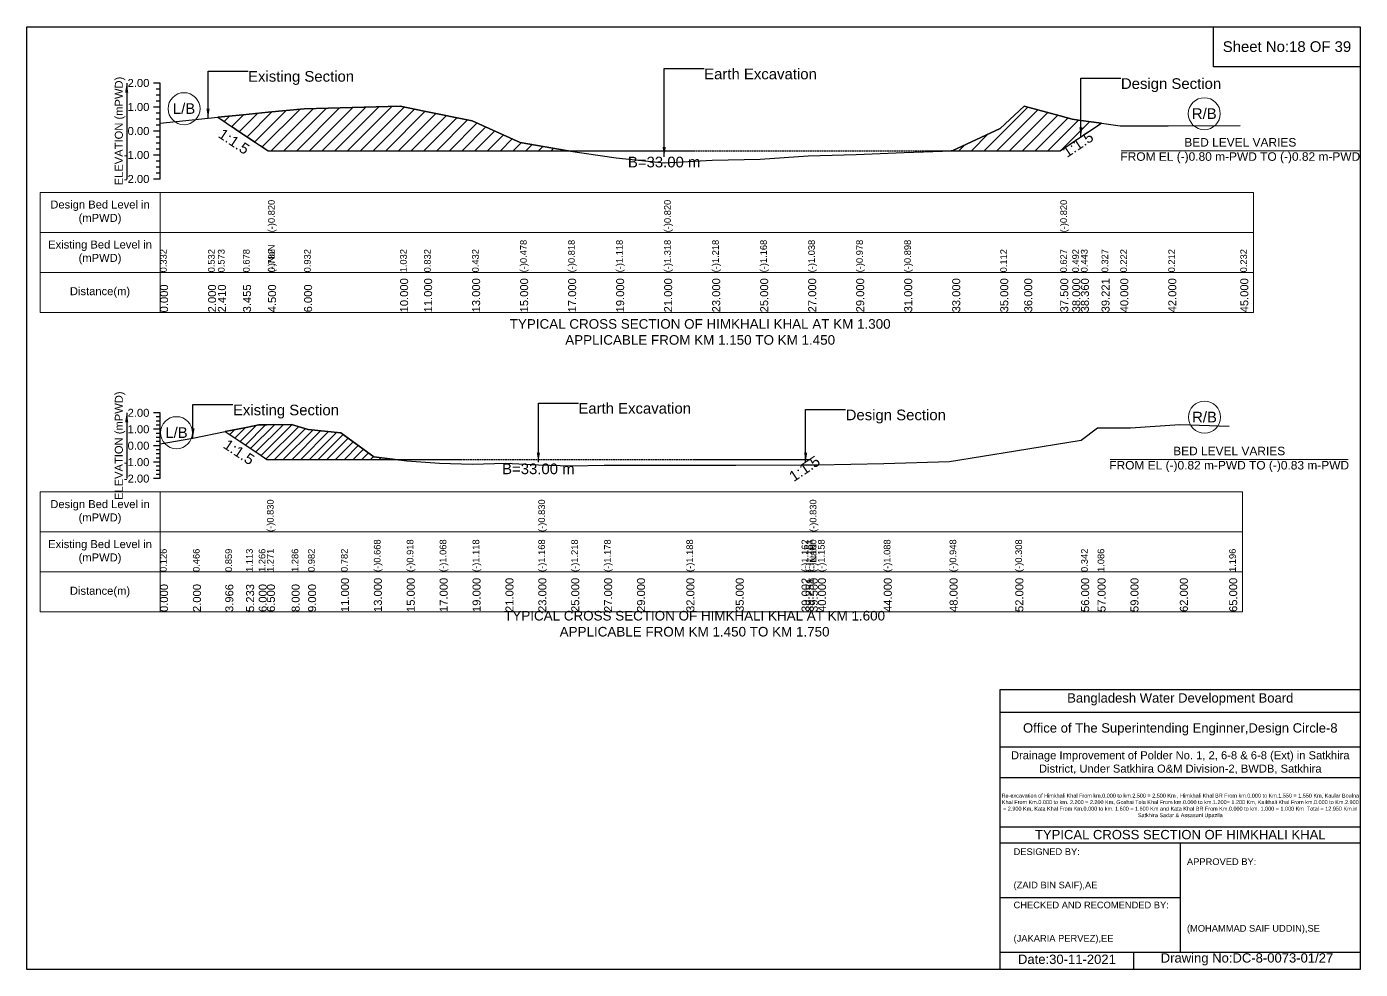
# Model space of a CAD drawing. Header units: inches. Extents: x 93000 to 486000, y -4242 to 0.
# Drawn here: x 270000 to 276000, y -4242 to 0 of the extents above; entities that cross this region are included whole.
import ezdxf

# ---------------------------------------------------------------- set-up
doc = ezdxf.new("R2010")
doc.units = ezdxf.units.IN
doc.header["$LTSCALE"] = 7
doc.header["$MEASUREMENT"] = 0
doc.linetypes.add('DASHED', pattern=[0.75, 0.5, -0.25])
for name, color, linetype, lineweight in [('Cross section Data Border', 7, 'Continuous', 9), ('Cross Section Labels', 7, 'Continuous', 9), ('Design_Bed_Level for Xsection', 7, 'DASHED', 25), ('Existing_Bed_Level for Xsection', 7, 'Continuous', 25), ('Long Section Labels', 7, 'Continuous', 9)]:
    doc.layers.add(name, color=color, linetype=linetype, lineweight=lineweight)
doc.styles.get("Standard").update_dxf_attribs({"font": 'arial.ttf'})
doc.dimstyles.get("Standard").update_dxf_attribs({"dimtxt": 0.18, "dimasz": 0.18, "dimexe": 0.18, "dimexo": 0.0625, "dimgap": 0.09, "dimtad": 0, "dimtih": 1, "dimtoh": 1, "dimdec": 4, "dimzin": 0, "dimdsep": 46, "dimtxsty": 'Standard', "dimcen": 0.09, "dimadec": 0, "dimazin": 0, "dimtfac": 1, "dimtdec": 4, "dimtofl": 0, "dimtmove": 0, "dimatfit": 3, "dimfxl": 1, "dimtolj": 1, "dimtzin": 0, "dimarcsym": 0})

msp = doc.modelspace()

# ---------------------------------------------------------------- hatches: boundary and pattern name
at = {"layer": 'Existing_Bed_Level for Xsection'}
h = msp.add_hatch(dxfattribs=at)
h.set_pattern_fill('ANSI31', color=256, scale=324, style=0)
h.paths.add_polyline_path([(270860.3, -407.8), (270973.2, -483), (271086, -558.2), (271248, -558.2), (271680, -558.2), (271788, -558.2), (272004, -558.2), (272220, -558.2), (272436, -558.2), (272437.4, -558.2), (272436, -558), (272220, -521.3), (272004, -423), (271788, -379.8), (271680, -358.2), (271248, -369), (271086, -385.2), (270973.2, -396.5)])
h = msp.add_hatch(dxfattribs=at)
h.set_pattern_fill('ANSI31', color=256, scale=324, style=0)
h.paths.add_polyline_path([(274158.6, -558.2), (274164, -558.2), (274380, -558.2), (274488, -558.2), (274650, -558.2), (274704, -522.2), (274742.9, -496.3), (274835.8, -434.3), (274742.9, -421.8), (274704, -416.5), (274650, -401.9), (274488, -358.2), (274380, -457.6), (274164, -558)])
h = msp.add_hatch(dxfattribs=at)
h.set_pattern_fill('ANSI31', color=256, scale=222, style=0)
h.paths.add_polyline_path([(270893.5, -1822.3), (270987.2, -1884.8), (271044, -1922.6), (271081, -1947.3), (271192, -1947.3), (271266, -1947.3), (271414, -1947.3), (271562, -1947.3), (271657.9, -1947.3), (271562, -1935.3), (271414, -1828), (271266, -1813.2), (271192, -1790.7), (271081, -1791.8), (271044, -1792.2), (270987.2, -1803.5)])

# ---------------------------------------------------------------- linework, layer by layer
for points in [[(270000, 0), (276000, 0), (276000, -4242), (270000, -4242)], [(275340, 0), (276000, 0), (276000, -180), (275340, -180)]]:
    msp.add_lwpolyline(points, close=True)
for points in [[(274380, -4242), (274380, -2982), (276000, -2982)], [(274380, -3084), (276000, -3084)], [(274380, -3240), (276000, -3240)], [(274380, -3378), (276000, -3378)], [(274380, -3600), (276000, -3600)], [(274380, -3672), (276000, -3672)], [(275190, -3672), (275190, -4164)], [(274380, -3918), (275190, -3918)], [(274380, -4164), (276000, -4164)], [(274980, -4164), (274980, -4242)]]:
    msp.add_lwpolyline(points)
at = {"layer": 'Cross section Data Border'}
for points in [[(270060, -745.7), (275520, -745.7), (275520, -1285.7), (270060, -1285.7)], [(270060, -2093.9), (275470, -2093.9), (275470, -2633.9), (270060, -2633.9)]]:
    msp.add_lwpolyline(points, close=True, dxfattribs=at)
for points in [[(270600, -745.7), (270600, -1285.7)], [(270060, -925.7), (275520, -925.7)], [(270060, -1105.7), (275520, -1105.7)], [(270600, -2093.9), (270600, -2633.9)], [(270060, -2273.9), (275470, -2273.9)], [(270060, -2453.9), (275470, -2453.9)]]:
    msp.add_lwpolyline(points, dxfattribs=at)
at = {"layer": 'Cross Section Labels'}
for points in [[(274924.2, -558.2), (275995.8, -558.2)], [(274874.2, -1947.3), (275945.8, -1947.3)]]:
    msp.add_lwpolyline(points, dxfattribs=at)
for centre in [(270708, -369), (275298, -391.7), (275299, -1757), (270674, -1827)]:
    msp.add_circle(centre, 72, dxfattribs=at)
at = {"layer": 'Design_Bed_Level for Xsection'}
for points in [[(270860.3, -407.8), (270973.2, -483), (271086, -558.2), (272868, -558.2), (274650, -558.2), (274742.9, -496.3), (274835.8, -434.3)], [(270893.5, -1822.3), (270987.2, -1884.8), (271081, -1947.3), (272302, -1947.3), (273523, -1947.3), (273504.6, -1959.6), (273486.1, -1971.9)]]:
    msp.add_lwpolyline(points, dxfattribs=at)
at = {"layer": 'Existing_Bed_Level for Xsection'}
for points in [[(270600, -253.7), (270570, -253.7)], [(270600, -280.7), (270582, -280.7)], [(270600, -685.7), (270600, -577.7), (270600, -469.7), (270600, -361.7), (270600, -253.7)], [(270600, -307.7), (270582, -307.7)], [(270600, -334.7), (270582, -334.7)], [(270600, -433.8), (270816, -412.2), (270860.3, -407.8), (270973.2, -396.5), (271086, -385.2), (271086, -385.2), (271248, -369), (271680, -358.2), (271788, -379.8), (272004, -423), (272220, -521.3), (272436, -558), (272652, -590.4), (272868, -612), (272868, -612), (273084, -601.2), (273300, -595.8), (273516, -581.8), (273732, -575.3), (273948, -566.6), (274164, -558), (274380, -457.6), (274488, -358.2), (274650, -401.9), (274650, -401.9), (274704, -416.5), (274742.9, -421.8), (274835.8, -434.3), (274920, -445.7), (275136, -446.8), (275460, -444.6)], [(270600, -361.7), (270570, -361.7)], [(270600, -388.7), (270582, -388.7)], [(270600, -415.7), (270582, -415.7)], [(270600, -469.7), (270570, -469.7)], [(270600, -442.7), (270582, -442.7)], [(270600, -496.7), (270582, -496.7)], [(270600, -523.7), (270582, -523.7)], [(270600, -577.7), (270570, -577.7)], [(270600, -550.7), (270582, -550.7)], [(270600, -604.7), (270582, -604.7)], [(270600, -631.7), (270582, -631.7)], [(270600, -658.7), (270582, -658.7)], [(270600, -685.7), (270570, -685.7)], [(270600, -1737.9), (270570, -1737.9)], [(270600, -2033.9), (270600, -1959.9), (270600, -1885.9), (270600, -1811.9), (270600, -1737.9)], [(270600, -1756.4), (270582, -1756.4)], [(270600, -1774.9), (270582, -1774.9)], [(270600, -1793.4), (270582, -1793.4)], [(270600, -1876.5), (270748, -1851.4), (270893.5, -1822.3), (270987.2, -1803.5), (271044, -1792.2), (271081, -1791.8), (271081, -1791.8), (271192, -1790.7), (271266, -1813.2), (271414, -1828), (271562, -1935.3), (271710, -1953.8), (271858, -1964.9), (272006, -1968.6), (272154, -1964.9), (272302, -1972.3), (272302, -1972.3), (272450, -1976), (272598, -1973), (272746, -1973), (272968, -1973.8), (273190, -1973), (273486.1, -1971.9), (273504.6, -1971.8), (273523, -1971.7), (273523, -1971.7), (273560, -1971.6), (273856, -1966.4), (274152, -1956), (274448, -1908.7), (274744, -1860.6), (274818, -1805.5), (274966, -1805.5), (275188, -1790.7), (275410, -1797.4)], [(270600, -1811.9), (270570, -1811.9)], [(270600, -1830.4), (270582, -1830.4)], [(270600, -1848.9), (270582, -1848.9)], [(270600, -1885.9), (270570, -1885.9)], [(270600, -1867.4), (270582, -1867.4)], [(270600, -1904.4), (270582, -1904.4)], [(270600, -1959.9), (270570, -1959.9)], [(270600, -1922.9), (270582, -1922.9)], [(270600, -1941.4), (270582, -1941.4)], [(270600, -1978.4), (270582, -1978.4)], [(270600, -2033.9), (270570, -2033.9)], [(270600, -1996.9), (270582, -1996.9)], [(270600, -2015.4), (270582, -2015.4)]]:
    msp.add_lwpolyline(points, dxfattribs=at)
for points in [[(270860.3, -407.8), (270973.2, -483), (271086, -558.2), (271086, -558.2), (271248, -558.2), (271680, -558.2), (271788, -558.2), (272004, -558.2), (272220, -558.2), (272436, -558.2), (272437.4, -558.2), (272436, -558), (272220, -521.3), (272004, -423), (271788, -379.8), (271680, -358.2), (271248, -369), (271086, -385.2), (271086, -385.2), (270973.2, -396.5)], [(274158.6, -558.2), (274164, -558.2), (274380, -558.2), (274488, -558.2), (274650, -558.2), (274650, -558.2), (274704, -522.2), (274742.9, -496.3), (274835.8, -434.3), (274835.8, -434.3), (274835.8, -434.3), (274742.9, -421.8), (274704, -416.5), (274650, -401.9), (274650, -401.9), (274488, -358.2), (274380, -457.6), (274164, -558)], [(270893.5, -1822.3), (270893.5, -1822.3), (270987.2, -1884.8), (271044, -1922.6), (271081, -1947.3), (271081, -1947.3), (271192, -1947.3), (271266, -1947.3), (271414, -1947.3), (271562, -1947.3), (271657.9, -1947.3), (271562, -1935.3), (271414, -1828), (271266, -1813.2), (271192, -1790.7), (271081, -1791.8), (271081, -1791.8), (271044, -1792.2), (270987.2, -1803.5), (270893.5, -1822.3)]]:
    msp.add_lwpolyline(points, close=True, dxfattribs=at)

# ---------------------------------------------------------------- texts
at = {"attachment_point": 5}
for s, insert, char_height in [('Sheet No:18 OF 39', (275670, -90), 48), ('Bangladesh Water Development Board', (275190, -3027), 42), ('Office of The Superintending Enginner,Design Circle-8', (275190, -3162), 42)]:
    msp.add_mtext(s, dxfattribs=dict(at, insert=insert, char_height=char_height))
for s, insert, char_height, width, attachment_point in [('Drainage Improvement of Polder No. 1, 2, 6-8 & 6-8 (Ext) in Satkhira District, Under Satkhira O&M Division-2, BWDB, Satkhira', (275190, -3312), 36, 1680, 5), ('Re-excavation of Himkhali Khal From km.0.000 to km.2.500 = 2.500 Km , Himkhali Khal BR From km.0.000 to Km.1.550 = 1.550 Km, Kaular Boulna Khal From Km.0.000 to km. 2.200 = 2.200 Km, Goshai Tola Khal From km.0.000 to km.1.200= 1.200 Km, Kaikhali Khal From km.0.000 to Km.2.900 = 2.900 Km, Kata Khal From Km.0.000 to km. 1.600 = 1.600 Km and Kata Khal BR From Km.0.000 to km. 1.000 = 1.000 Km  Total = 12.950 Km.in Satkhira Sadar & Assasuni Upazila', (275190, -3507), 17.611, 1620, 5), ('TYPICAL CROSS SECTION OF HIMKHALI KHAL', (275190, -3636), 42, 1680, 5), ('DESIGNED BY:^J^J^J(ZAID BIN SAIF),AE', (274440, -3792), 30, 840, 4), ('APPROVED BY:^J^J^J^J^J^J(MOHAMMAD SAIF UDDIN),SE', (275220, -3912), 30, 840, 4), ('CHECKED AND RECOMENDED BY:^J^J^J(JAKARIA PERVEZ),EE', (274440, -4032), 30, 840, 4), ('Date:30-11-2021', (274680, -4197), 42, 840, 5), ('Drawing No:DC-8-0073-01/27', (275490, -4197), 42, 1320, 5)]:
    msp.add_mtext(s, dxfattribs=dict(insert=insert, char_height=char_height, width=width, attachment_point=attachment_point))
at = {"layer": 'Cross section Data Border', "char_height": 36, "width": 480, "attachment_point": 5}
for s, insert in [('Design Bed Level in (mPWD)', (270330, -835.7)), ('Existing Bed Level in (mPWD)', (270330, -1015.7)), ('Distance(m)', (270330, -1195.7)), ('Design Bed Level in (mPWD)', (270330, -2183.9)), ('Existing Bed Level in (mPWD)', (270330, -2363.9)), ('Distance(m)', (270330, -2543.9))]:
    msp.add_mtext(s, dxfattribs=dict(at, insert=insert))
at = {"layer": 'Cross Section Labels'}
for s, insert, char_height, attachment_point in [('Existing Section', (270996, -199.7), 48, 1), ('Earth Excavation', (273048, -188.9), 48, 1), ('Design Section', (274922.9, -232.1), 48, 1), ('L/B', (270708, -369), 48, 5), ('R/B', (275298, -391.7), 48, 5), ('BED LEVEL VARIES ^JFROM EL (-)0.80 m-PWD TO (-)0.82 m-PWD', (275460, -558.2), 38.4, 5), ('B=33.00 m', (272868, -585.2), 48, 2), ('TYPICAL CROSS SECTION OF HIMKHALI KHAL AT KM 1.300^JAPPLICABLE FROM KM 1.150 TO KM 1.450', (273030, -1374), 43.2, 5), ('Existing Section', (270928, -1700.9), 48, 1), ('Earth Excavation', (272482, -1693.5), 48, 1), ('Design Section', (273684.6, -1723.1), 48, 1), ('R/B', (275299, -1757), 48, 5), ('L/B', (270674, -1827), 48, 5), ('BED LEVEL VARIES ^JFROM EL (-)0.82 m-PWD TO (-)0.83 m-PWD', (275410, -1947.3), 38.4, 5), ('B=33.00 m', (272302, -1965.8), 48, 2), ('TYPICAL CROSS SECTION OF HIMKHALI KHAL AT KM 1.600^JAPPLICABLE FROM KM 1.450 TO KM 1.750', (273005, -2687), 43.2, 5)]:
    msp.add_mtext(s, dxfattribs=dict(at, insert=insert, char_height=char_height, attachment_point=attachment_point))
at = {"layer": 'Cross Section Labels', "char_height": 48, "attachment_point": 2}
for insert, rotation in [((270946.2, -496.5), 326.30993), ((274715.9, -509.8), 33.69007), ((270968.7, -1894), 326.30993), ((273486.1, -1968.8), 33.69007)]:
    msp.add_mtext('1:1.5', dxfattribs=dict(at, insert=insert, rotation=rotation))
at = {"layer": 'Existing_Bed_Level for Xsection', "char_height": 36, "attachment_point": 5, "rotation": 90}
for insert in [(270420, -469.7), (270420, -1885.9)]:
    msp.add_mtext('ELEVATION (mPWD)', dxfattribs=dict(at, insert=insert))
at = {"layer": 'Existing_Bed_Level for Xsection', "char_height": 36, "attachment_point": 6}
for s, insert in [('2.00', (270552, -253.7)), ('1.00', (270552, -361.7)), ('0.00', (270552, -469.7)), ('-1.00', (270552, -577.7)), ('-2.00', (270552, -685.7)), ('2.00', (270552, -1737.9)), ('1.00', (270552, -1811.9)), ('0.00', (270552, -1885.9)), ('-1.00', (270552, -1959.9)), ('-2.00', (270552, -2033.9))]:
    msp.add_mtext(s, dxfattribs=dict(at, insert=insert))
at = {"layer": 'Long Section Labels', "attachment_point": 1, "rotation": 90}
for s, insert, char_height in [('(-)0.820', (271086, -925.7), 30), ('(-)0.820', (272868, -925.7), 30), ('(-)0.820', (274650, -925.7), 30), ('0.332', (270600, -1105.7), 30), ('0.532', (270816, -1105.7), 30), ('0.573', (270860.3, -1105.7), 30), ('0.678', (270973.2, -1105.7), 30), ('(-)NaN', (271086, -1105.7), 30), ('(-)NaN', (271086, -1105.7), 30), ('0.782', (271086, -1105.7), 30), ('0.782', (271086, -1105.7), 30), ('0.932', (271248, -1105.7), 30), ('1.032', (271680, -1105.7), 30), ('1.032', (271680, -1105.7), 30), ('0.832', (271788, -1105.7), 30), ('0.432', (272004, -1105.7), 30), ('(-)0.478', (272220, -1105.7), 30), ('(-)0.818', (272436, -1105.7), 30), ('(-)0.818', (272436, -1105.7), 30), ('(-)1.118', (272652, -1105.7), 30), ('(-)1.318', (272868, -1105.7), 30), ('(-)1.318', (272868, -1105.7), 30), ('(-)1.318', (272868, -1105.7), 30), ('(-)1.218', (273084, -1105.7), 30), ('(-)1.168', (273300, -1105.7), 30), ('(-)1.038', (273516, -1105.7), 30), ('(-)0.978', (273732, -1105.7), 30), ('(-)0.898', (273948, -1105.7), 30), ('0.112', (274380, -1105.7), 30), ('0.627', (274650, -1105.7), 30), ('0.627', (274650, -1105.7), 30), ('0.492', (274704, -1105.7), 30), ('0.443', (274742.9, -1105.7), 30), ('0.327', (274835.8, -1105.7), 30), ('0.222', (274920, -1105.7), 30), ('0.212', (275136, -1105.7), 30), ('0.232', (275460, -1105.7), 30), ('10.000', (271680, -1285.7), 36), ('11.000', (271788, -1285.7), 36), ('13.000', (272004, -1285.7), 36), ('15.000', (272220, -1285.7), 36), ('17.000', (272436, -1285.7), 36), ('19.000', (272652, -1285.7), 36), ('21.000', (272868, -1285.7), 36), ('21.000', (272868, -1285.7), 36), ('21.000', (272868, -1285.7), 36), ('23.000', (273084, -1285.7), 36), ('25.000', (273300, -1285.7), 36), ('27.000', (273516, -1285.7), 36), ('29.000', (273732, -1285.7), 36), ('31.000', (273948, -1285.7), 36), ('33.000', (274164, -1285.7), 36), ('35.000', (274380, -1285.7), 36), ('36.000', (274488, -1285.7), 36), ('37.500', (274650, -1285.7), 36), ('37.500', (274650, -1285.7), 36), ('37.500', (274650, -1285.7), 36), ('38.000', (274704, -1285.7), 36), ('38.360', (274742.9, -1285.7), 36), ('39.221', (274835.8, -1285.7), 36), ('40.000', (274920, -1285.7), 36), ('42.000', (275136, -1285.7), 36), ('45.000', (275460, -1285.7), 36), ('0.000', (270600, -1285.7), 36), ('2.000', (270816, -1285.7), 36), ('2.410', (270860.3, -1285.7), 36), ('3.455', (270973.2, -1285.7), 36), ('4.500', (271086, -1285.7), 36), ('4.500', (271086, -1285.7), 36), ('4.500', (271086, -1285.7), 36), ('6.000', (271248, -1285.7), 36), ('(-)0.830', (271081, -2273.9), 30), ('(-)0.830', (272302, -2273.9), 30), ('(-)0.830', (273523, -2273.9), 30), ('(-)0.668', (271562, -2453.9), 30), ('(-)0.918', (271710, -2453.9), 30), ('(-)1.068', (271858, -2453.9), 30), ('(-)1.068', (271858, -2453.9), 30), ('(-)1.118', (272006, -2453.9), 30), ('(-)1.168', (272302, -2453.9), 30), ('(-)1.168', (272302, -2453.9), 30), ('(-)1.168', (272302, -2453.9), 30), ('(-)1.218', (272450, -2453.9), 30), ('(-)1.178', (272598, -2453.9), 30), ('(-)1.178', (272598, -2453.9), 30), ('(-)1.178', (272598, -2453.9), 30), ('(-)1.188', (272968, -2453.9), 30), ('(-)1.162', (273486.1, -2453.9), 30), ('(-)1.161', (273504.6, -2453.9), 30), ('(-)1.160', (273523, -2453.9), 30), ('(-)1.160', (273523, -2453.9), 30), ('(-)NaN', (273523, -2453.9), 30), ('(-)1.158', (273560, -2453.9), 30), ('(-)1.088', (273856, -2453.9), 30), ('(-)0.948', (274152, -2453.9), 30), ('(-)0.308', (274448, -2453.9), 30), ('0.126', (270600, -2453.9), 30), ('0.466', (270748, -2453.9), 30), ('0.859', (270893.5, -2453.9), 30), ('1.113', (270987.2, -2453.9), 30), ('1.266', (271044, -2453.9), 30), ('1.271', (271081, -2453.9), 30), ('1.271', (271081, -2453.9), 30), ('1.271', (271081, -2453.9), 30), ('1.286', (271192, -2453.9), 30), ('1.286', (271192, -2453.9), 30), ('0.982', (271266, -2453.9), 30), ('0.782', (271414, -2453.9), 30), ('0.342', (274744, -2453.9), 30), ('1.086', (274818, -2453.9), 30), ('1.086', (274818, -2453.9), 30), ('1.196', (275410, -2453.9), 30), ('0.000', (270600, -2633.9), 36), ('2.000', (270748, -2633.9), 36), ('3.966', (270893.5, -2633.9), 36), ('5.233', (270987.2, -2633.9), 36), ('6.000', (271044, -2633.9), 36), ('6.500', (271081, -2633.9), 36), ('6.500', (271081, -2633.9), 36), ('6.500', (271081, -2633.9), 36), ('8.000', (271192, -2633.9), 36), ('9.000', (271266, -2633.9), 36), ('11.000', (271414, -2633.9), 36), ('13.000', (271562, -2633.9), 36), ('15.000', (271710, -2633.9), 36), ('17.000', (271858, -2633.9), 36), ('19.000', (272006, -2633.9), 36), ('21.000', (272154, -2633.9), 36), ('23.000', (272302, -2633.9), 36), ('23.000', (272302, -2633.9), 36), ('23.000', (272302, -2633.9), 36), ('25.000', (272450, -2633.9), 36), ('27.000', (272598, -2633.9), 36), ('29.000', (272746, -2633.9), 36), ('32.000', (272968, -2633.9), 36), ('35.000', (273190, -2633.9), 36), ('39.002', (273486.1, -2633.9), 36), ('39.251', (273504.6, -2633.9), 36), ('39.500', (273523, -2633.9), 36), ('39.500', (273523, -2633.9), 36), ('39.500', (273523, -2633.9), 36), ('40.000', (273560, -2633.9), 36), ('44.000', (273856, -2633.9), 36), ('48.000', (274152, -2633.9), 36), ('52.000', (274448, -2633.9), 36), ('56.000', (274744, -2633.9), 36), ('57.000', (274818, -2633.9), 36), ('59.000', (274966, -2633.9), 36), ('62.000', (275188, -2633.9), 36), ('65.000', (275410, -2633.9), 36)]:
    msp.add_mtext(s, dxfattribs=dict(at, insert=insert, char_height=char_height))

# ---------------------------------------------------------------- leaders
at = {"layer": 'Cross Section Labels', "annotation_type": 0, "has_hookline": 1, "hookline_direction": 0}
for points, text_width in [([(270816, -412.2), (270816, -199.7), (270995.9, -199.7)], 467.2), ([(272868, -585.1), (272868, -188.9), (273047.9, -188.9)], 497), ([(274742.9, -496.3), (274742.9, -232.1), (274922.8, -232.1)], 441.2), ([(270748, -1851.4), (270748, -1700.9), (270927.9, -1700.9)], 467.2), ([(272302, -1959.8), (272302, -1693.5), (272481.9, -1693.5)], 497), ([(273504.6, -1959.6), (273504.6, -1723.1), (273684.5, -1723.1)], 441.2)]:
    msp.add_leader(points, dimstyle='Standard', override={"dimasz": 43.2}, dxfattribs=dict(at, text_width=text_width))
at = {"layer": 'Existing_Bed_Level for Xsection'}
for points in [[(270450, -253.7), (270450, -685.7)], [(270450, -1737.9), (270450, -2033.9)]]:
    msp.add_leader(points, dimstyle='Standard', override={"dimasz": 43.2}, dxfattribs=at)

doc.saveas('drawing.dxf')
